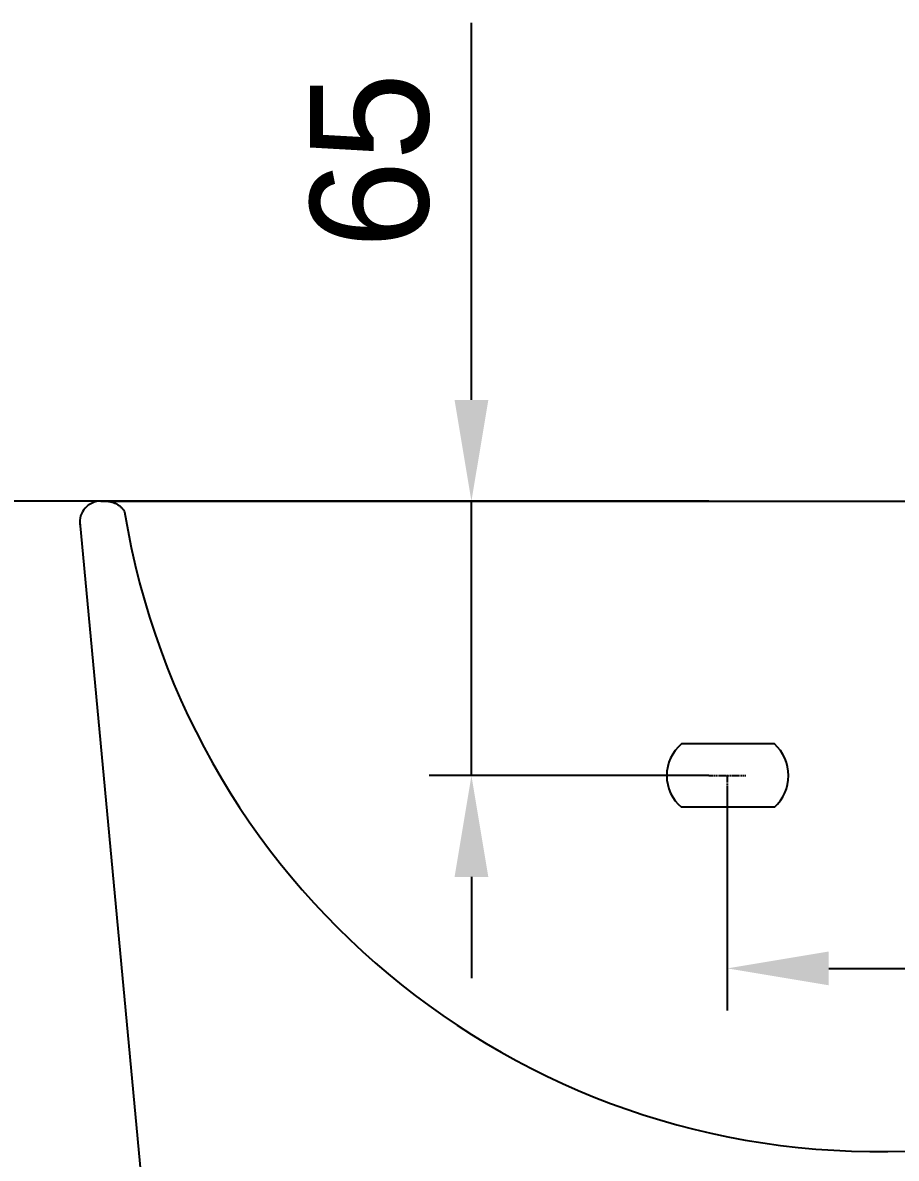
# Model space of a CAD drawing. Header units: millimetres. Extents: x 11684 to 14110, y -315 to 3115.
# Drawn here: x 12249.3 to 12456.2, y 1179.9 to 1448.9 of the extents above; entities that cross this region are included whole.
import ezdxf
from ezdxf.lldxf.tags import DXFTag

# ---------------------------------------------------------------- set-up
doc = ezdxf.new("R2010")
doc.units = ezdxf.units.MM
doc.header["$LTSCALE"] = 0.2
doc.linetypes.add('DASHED', pattern=[0.75, 0.5, -0.25])
doc.layers.add('2', color=2, linetype='HIDDEN')
doc.layers.add('DEFAULT', color=7, linetype='Continuous')
doc.styles.add('h', font='', dxfattribs={"height": 28})
doc.styles.get('h').set_extended_font_data('Haansoft Batang')
tags = doc.linetypes.add('HIDDEN', pattern=[9.524999999999999, 6.35, -3.175]).pattern_tags.tags
tags[6:7] = [DXFTag(74, 4), DXFTag(75, 0), DXFTag(340, '0'), DXFTag(46, 1.0), DXFTag(50, 0.0), DXFTag(44, 0.0), DXFTag(45, 0.0)]
tags[4:5] = [DXFTag(74, 4), DXFTag(75, 0), DXFTag(340, '0'), DXFTag(46, 1.0), DXFTag(50, 0.0), DXFTag(44, 0.0), DXFTag(45, 0.0)]
doc.dimstyles.new('AM_ISO$0', dxfattribs={"dimtxt": 28, "dimasz": 24, "dimexe": 10, "dimexo": 0, "dimgap": 10, "dimtad": 1, "dimdec": 0, "dimdsep": 46, "dimtxsty": 'h', "dimcen": -5, "dimclrd": 256, "dimclre": 256, "dimclrt": 256, "dimadec": 0, "dimazin": 2, "dimtp": 0.1, "dimtm": 0.1, "dimtfac": 0.71, "dimtdec": 0, "dimtmove": 0, "dimatfit": 3, "dimfxl": 0, "dimlwd": -1, "dimlwe": -1, "dimarcsym": 0})

# ---------------------------------------------------------------- blocks, each defined once
blk = doc.blocks.new('*D26')
at = {"linetype": 'ByBlock'}
for p, q in [((12381.96200234746, 1335.596886533137), (12150.76574887395, 1335.596886533137)), ((12160.76574887395, 1311.596886533137), (12160.76574887395, 984.8699346807808)), ((12381.96200234746, 960.8699346807808), (12150.76574887395, 960.8699346807808))]:
    blk.add_line(p, q, dxfattribs=at)
at = {"linetype": 'DASHED'}
for points in [[(12156.76574887395, 1311.596886533137), (12164.76574887395, 1311.596886533137), (12160.76574887395, 1335.596886533137)], [(12156.76574887395, 984.8699346807808), (12164.76574887395, 984.8699346807808), (12160.76574887395, 960.8699346807808)]]:
    blk.add_solid(points, dxfattribs=at)
at = {"layer": 'Defpoints', "color": 0, "linetype": 'DASHED'}
for p in [(12381.96200234746, 1335.596886533137, 0.006103312272671657), (12160.76574887395, 960.8699346807808), (12381.96200234746, 960.8699346807808, 0.006103312272671246)]:
    blk.add_point(p, dxfattribs=at)
at = {"linetype": 'DASHED', "insert": (12136.76574887395, 1148.233410606955), "char_height": 28, "attachment_point": 5, "rotation": 90, "style": 'h'}
blk.add_mtext('375', dxfattribs=at)
blk = doc.blocks.new('*D31')
at = {"linetype": 'ByBlock'}
for p, q in [((12416.19966917568, 1268.096965989568), (12416.19966917568, 1214.924765279141)), ((12629.6762731409, 1268.096965989568), (12629.6762731409, 1214.924765279141)), ((12440.19966917568, 1224.924765279141), (12605.6762731409, 1224.924765279141))]:
    blk.add_line(p, q, dxfattribs=at)
at = {"linetype": 'DASHED'}
for points in [[(12440.19966917568, 1228.924765279141), (12440.19966917568, 1220.924765279141), (12416.19966917568, 1224.924765279141)], [(12605.6762731409, 1228.924765279141), (12605.6762731409, 1220.924765279141), (12629.6762731409, 1224.924765279141)]]:
    blk.add_solid(points, dxfattribs=at)
at = {"layer": 'Defpoints', "color": 0, "linetype": 'DASHED'}
for p in [(12416.19966917568, 1268.096965989568, 0.006660826889505103), (12629.6762731409, 1268.096965989568, 0.006660826889505103), (12629.6762731409, 1224.924765279141)]:
    blk.add_point(p, dxfattribs=at)
at = {"linetype": 'DASHED', "insert": (12522.93797115829, 1248.924765279141), "char_height": 28, "attachment_point": 5, "style": 'h'}
blk.add_mtext('213', dxfattribs=at)
blk = doc.blocks.new('*D33')
at = {"linetype": 'ByBlock'}
for p, q in [((12355.60373876384, 1359.596849307996), (12355.60373876384, 1448.930182641329)), ((12411.8447933688, 1335.596849307996), (12345.60373876384, 1335.596849307996)), ((12355.60373876384, 1270.596965989567), (12355.60373876384, 1335.596849307996)), ((12411.84481222829, 1270.596965989567), (12345.60373876384, 1270.596965989567)), ((12355.60373876384, 1246.596965989567), (12355.60373876384, 1222.596965989567))]:
    blk.add_line(p, q, dxfattribs=at)
at = {"linetype": 'DASHED'}
for points in [[(12351.60373876384, 1359.596849307996), (12359.60373876384, 1359.596849307996), (12355.60373876384, 1335.596849307996)], [(12351.60373876384, 1246.596965989567), (12359.60373876384, 1246.596965989567), (12355.60373876384, 1270.596965989567)]]:
    blk.add_solid(points, dxfattribs=at)
at = {"layer": 'Defpoints', "color": 0, "linetype": 'DASHED'}
for p in [(12355.60373876384, 1335.596849307996), (12411.8447933688, 1335.596849307996, 0.008962698987187143), (12411.84481222829, 1270.596965989567, 2.081106957554923e-06)]:
    blk.add_point(p, dxfattribs=at)
at = {"linetype": 'DASHED', "insert": (12331.60373876383, 1416.263515974659), "char_height": 28, "attachment_point": 5, "rotation": 90, "style": 'h'}
blk.add_mtext('65', dxfattribs=at)

msp = doc.modelspace()

# ---------------------------------------------------------------- linework, layer by layer
for p, q in [((12267.83442080528, 1335.596807076706, 0.01220662454536463), (12809.73358494997, 1335.596965989567)), ((12262.83442080528, 1330.596818970784, 0.001300633556314823), (12296.8849009189, 967.1208477922793, 0.3375409959169208))]:
    msp.add_line(p, q)
at = {"color": 7, "linetype": 'DASHED'}
for p, q in [((12411.84481222828, 1270.596965989567, 2.081106957554923e-06), (12420.55452612308, 1270.596965989569, 2.081106977733227e-06)), ((12416.19966917568, 1270.596965989568, 2.081106967644075e-06), (12416.19966917568, 1265.596965989568, 2.081106967644075e-06))]:
    msp.add_line(p, q, dxfattribs=at)
at = {"extrusion": (3.643800233384322e-17, -0.002181198197810095, 0.9999976211843815)}
msp.add_arc((12267.83442080528, 1330.593656563229, -2.900994753088126), 5, 90, 186.8493180189111, dxfattribs=at)
at = {"layer": '2', "color": 0}
for p, q in [((12427.37010469199, 1278.091241750571, 2.081106957554923e-06), (12405.37010469199, 1278.09124175057, 2.081106957554923e-06)), ((12427.37010469199, 1263.102690228565, 2.081106957554923e-06), (12405.37010469199, 1263.102690228564, 2.081106957554923e-06))]:
    msp.add_line(p, q, dxfattribs=at)
for centre, radius, start, end in [((12451.78292866947, 1362.237493096478, 0.0244132490906741), 180.6883466679268, 189.2769501003221, 273.5150267939241), ((12411.57334636308, 1270.596965989567, 2.081106957554923e-06), 9.728534134797897, 129.6155994030501, 230.3844005969499), ((12420.55452612308, 1270.596965989569, 2.081106957554923e-06), 10.12996941806537, 312.2845729259565, 47.71542707403881)]:
    msp.add_arc(centre, radius, start, end, dxfattribs=at)
at = {"layer": 'DEFAULT', "color": 0}
msp.add_rational_spline([(12269.13497618601, 1335.596807076706, 0.01220662454536492), (12272.01210574844, 1335.596807076707, 0.0122066245447392), (12273.45786826912, 1333.109303059989, 0.01220662454518384)], [1, 0.8667467351348728, 1], degree=2, dxfattribs=at)

# ---------------------------------------------------------------- dimensions: what is measured, and where the dimension line sits
at = {"color": 7, "linetype": 'DASHED'}
for base, p1, p2, picture, middle in [((12355.60373876384, 1335.596849307996), (12411.84481222828, 1270.596965989567, 2.081106957554923e-06), (12411.84479336879, 1335.596849307995, 0.008962698987187143), '*D33', (12331.60373876383, 1416.263515974659)), ((12160.76574887395, 960.8699346807808), (12381.96200234745, 1335.596886533136, 0.006103312272671657), (12381.96200234745, 960.8699346807804, 0.006103312272671246), '*D26', (12136.76574887395, 1148.233410606955))]:
    dim = msp.add_linear_dim(base=base, p1=p1, p2=p2, angle=90, dimstyle='AM_ISO$0', dxfattribs=at)
    dim.commit()
    dim.dimension.update_dxf_attribs({"geometry": picture, "text_midpoint": middle})
dim = msp.add_linear_dim(base=(12629.6762731409, 1224.924765279141, -0.006658745782537459), p1=(12416.19966917568, 1268.096965989568, 2.081106967644075e-06), p2=(12629.6762731409, 1268.096965989568, 2.081106967644075e-06), dimstyle='AM_ISO$0', dxfattribs=at)
dim.commit()
dim.dimension.update_dxf_attribs({"geometry": '*D31', "text_midpoint": (12522.93797115829, 1224.924765279141, -0.006658745782537459), "dimtype": 160})

doc.saveas('drawing.dxf')
